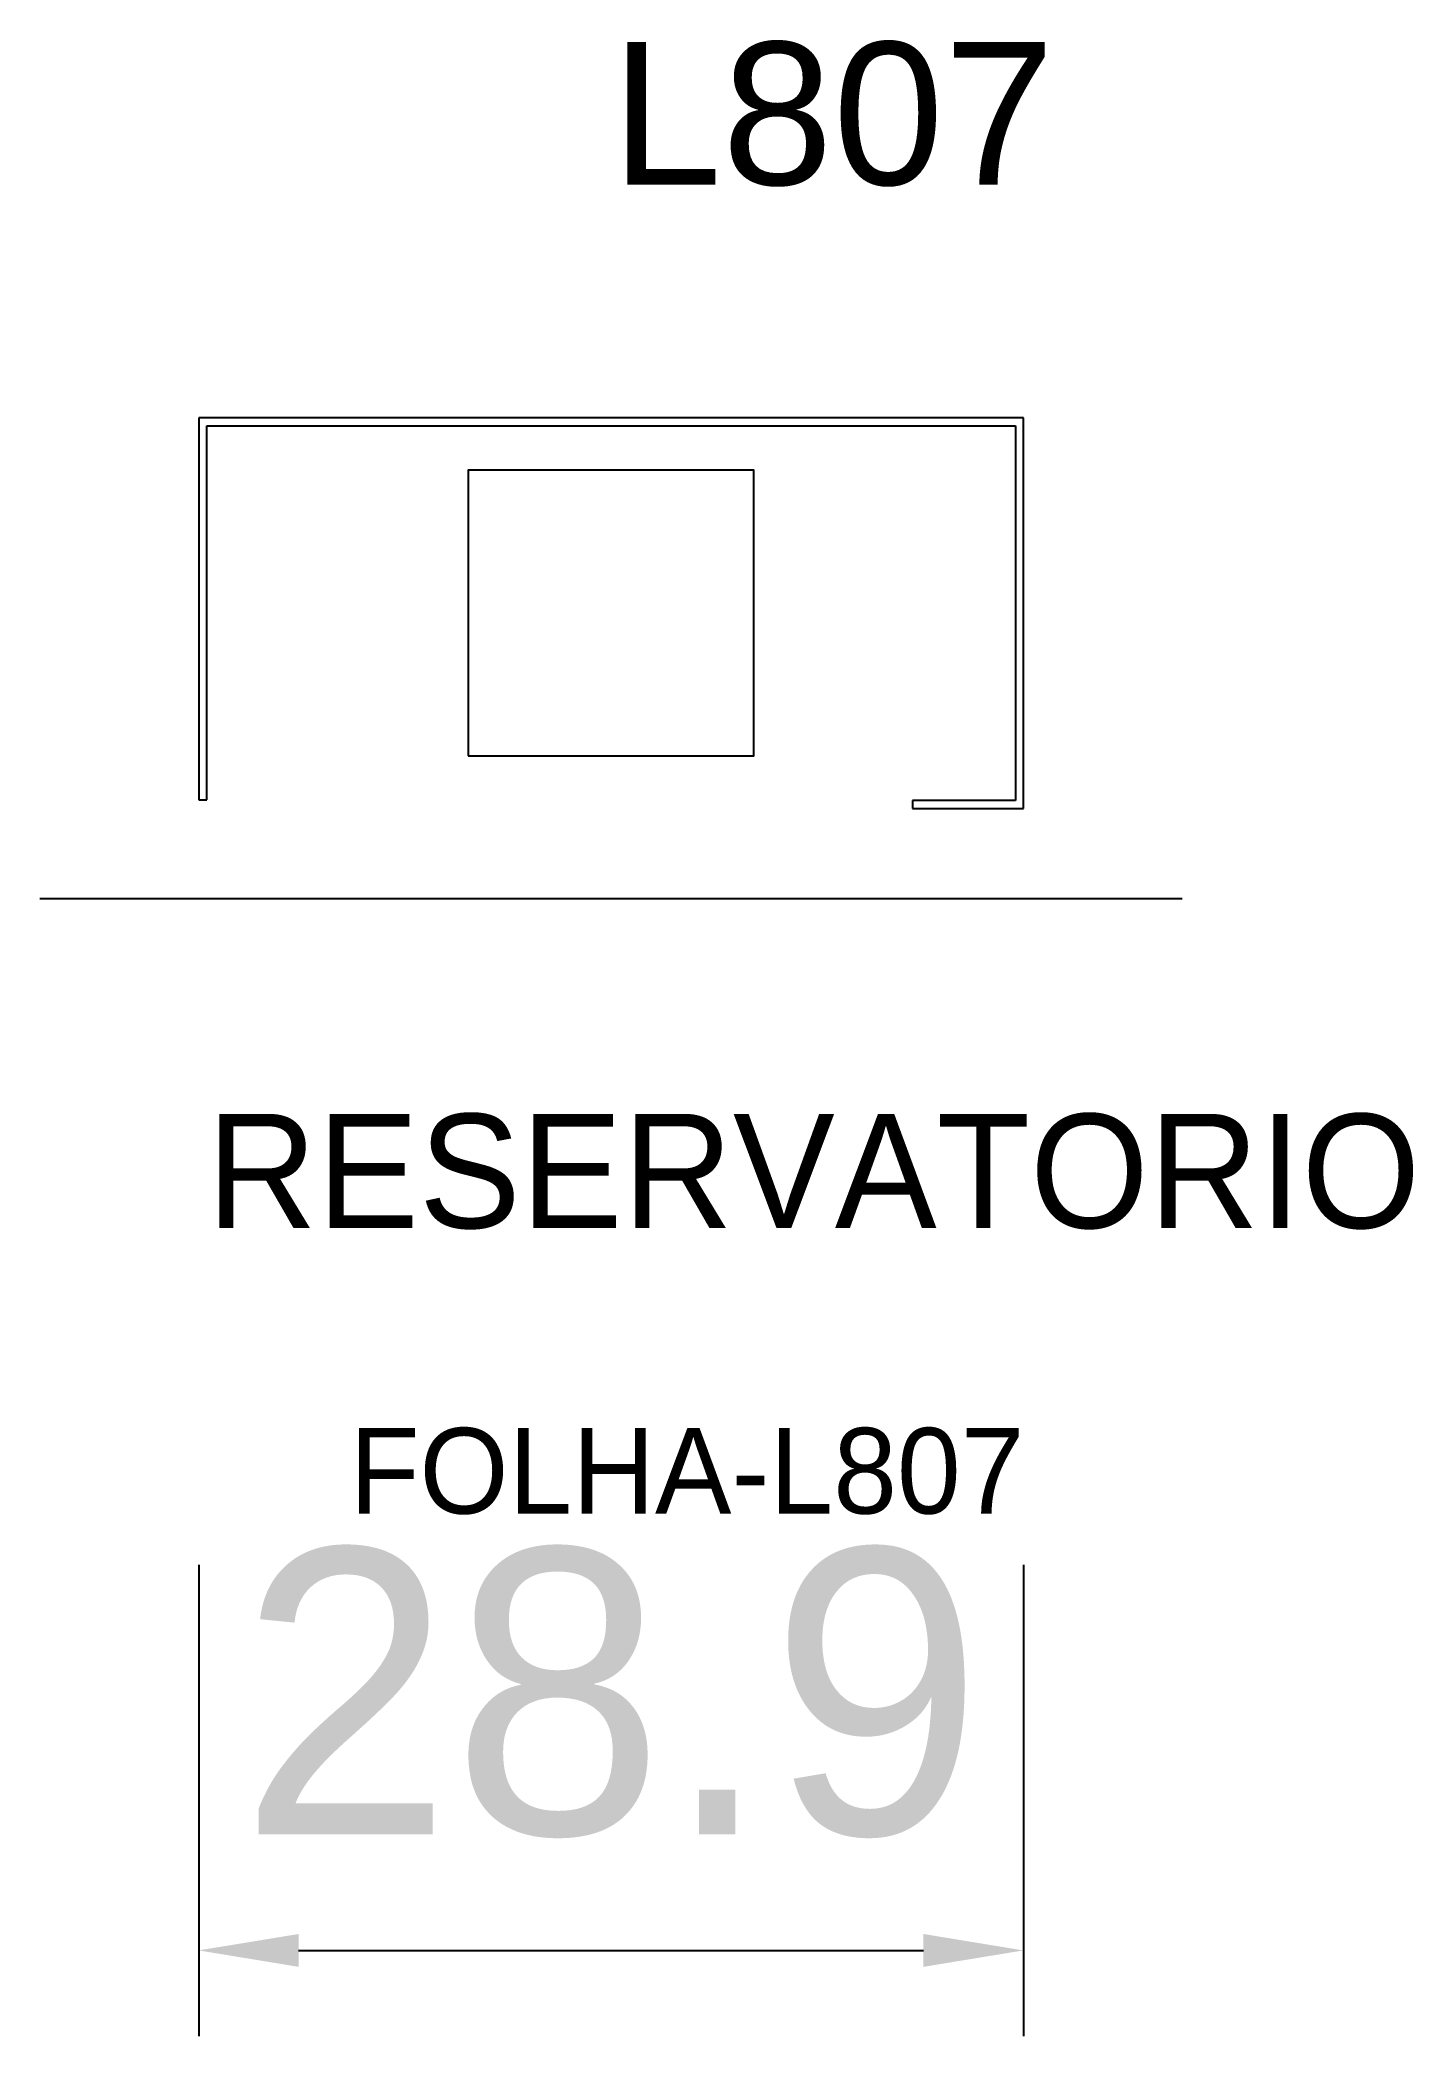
# Model space of a CAD drawing. Header units: metres. Extents: x 216.6 to 264.7, y 144.8 to 214.7.
import ezdxf

# ---------------------------------------------------------------- set-up
doc = ezdxf.new("R2010")
doc.units = ezdxf.units.M
for name, color, linetype in [('COTA', 241, 'CONTINUOUS'), ('FOLHA', 255, 'CONTINUOUS'), ('Hachura', 251, 'CONTINUOUS'), ('NOMENCLATURA', 7, 'CONTINUOUS'), ('Nível', 160, 'CONTINUOUS'), ('Painéis', 200, 'CONTINUOUS'), ('Pilares', 5, 'CONTINUOUS'), ('SARR_2.2x7', 40, 'CONTINUOUS')]:
    doc.layers.add(name, color=color, linetype=linetype)
doc.styles.add('ARIAL', font='Arial.ttf')
doc.dimstyles.new('EZ DXF', dxfattribs={"dimtxt": 10, "dimasz": 3.5, "dimexe": 3, "dimexo": 1.5, "dimgap": 1, "dimtad": 1, "dimdec": 1, "dimdsep": 46, "dimcen": 2.5, "dimazin": 3, "dimtfac": 1, "dimtmove": 0, "dimatfit": 3})

msp = doc.modelspace()

# ---------------------------------------------------------------- hatches: boundary and pattern name
at = {"layer": 'Hachura'}
h = msp.add_hatch(dxfattribs=at)
h.set_pattern_fill('ANSI31', scale=50)
h.paths.add_polyline_path([(222.48, 188.12), (222.48, 201.22), (250.8, 201.22), (250.8, 188.1), (247.2, 188.1), (247.2, 187.82), (251.08, 187.82), (251.08, 201.5), (222.2, 201.5), (222.2, 188.12)])
h = msp.add_hatch(dxfattribs=at)
h.set_pattern_fill('ANSI31', scale=50)
h.paths.add_polyline_path([(222.48, 188.12), (222.48, 201.22), (250.8, 201.22), (250.8, 188.1), (247.2, 188.1), (247.2, 187.82), (251.08, 187.82), (251.08, 201.5), (222.2, 201.5), (222.2, 188.12)])

# ---------------------------------------------------------------- linework, layer by layer
at = {"layer": 'Painéis', "color": 200}
for p, q in [((251.08, 201.5), (222.2, 201.5)), ((222.2, 201.5), (222.2, 188.12)), ((251.08, 201.5), (222.2, 201.5)), ((222.2, 201.5), (222.2, 188.12)), ((251.08, 187.82), (251.08, 201.5)), ((251.08, 187.82), (251.08, 201.5)), ((222.48, 188.12), (222.48, 201.22)), ((222.48, 201.22), (250.8, 201.22)), ((222.48, 188.12), (222.48, 201.22)), ((222.48, 201.22), (250.8, 201.22)), ((250.8, 201.22), (250.8, 188.1)), ((250.8, 201.22), (250.8, 188.1)), ((222.2, 188.12), (222.48, 188.12)), ((222.2, 188.12), (222.48, 188.12)), ((250.8, 188.1), (247.2, 188.1)), ((247.2, 188.1), (247.2, 187.82)), ((250.8, 188.1), (247.2, 188.1)), ((247.2, 188.1), (247.2, 187.82)), ((247.2, 187.82), (251.08, 187.82)), ((247.2, 187.82), (251.08, 187.82))]:
    msp.add_line(p, q, dxfattribs=at)
at = {"layer": 'Pilares'}
msp.add_lwpolyline([(231.64, 189.66), (241.64, 189.66), (241.64, 199.66), (231.64, 199.66)], close=True, dxfattribs=at)
msp.add_lwpolyline([(231.64, 189.66), (241.64, 189.66), (241.64, 199.66), (231.64, 199.66)], close=True, dxfattribs=at)
at = {"layer": 'SARR_2.2x7'}
msp.add_line((216.64, 184.66), (256.64, 184.66), dxfattribs=at)
msp.add_line((216.64, 184.66), (256.64, 184.66), dxfattribs=at)

# ---------------------------------------------------------------- texts
at = {"layer": 'FOLHA'}
msp.add_text('FOLHA-L807', height=3, dxfattribs=at).set_placement((227.48, 163.12))
msp.add_text('FOLHA-L807', height=3, dxfattribs=at).set_placement((227.48, 163.12))
at = {"layer": 'NOMENCLATURA', "insert": (236.64, 214.66), "char_height": 5, "attachment_point": 1, "style": 'ARIAL'}
msp.add_mtext('L807', dxfattribs=at)
msp.add_mtext('L807', dxfattribs=at)
at = {"layer": 'Nível'}
msp.add_text('RESERVATORIO', height=4, dxfattribs=at).set_placement((222.48, 173.12))
msp.add_text('RESERVATORIO', height=4, dxfattribs=at).set_placement((222.48, 173.12))

# ---------------------------------------------------------------- dimensions: what is measured, and where the dimension line sits
at = {"layer": 'COTA'}
msp.add_linear_dim(base=(222.2, 147.82), p1=(222.2, 162.82), p2=(251.08, 162.82), dimstyle='EZ DXF', dxfattribs=at).render()
msp.add_linear_dim(base=(222.2, 147.82), p1=(222.2, 162.82), p2=(251.08, 162.82), dimstyle='EZ DXF', dxfattribs=at).render()

doc.saveas('drawing.dxf')
